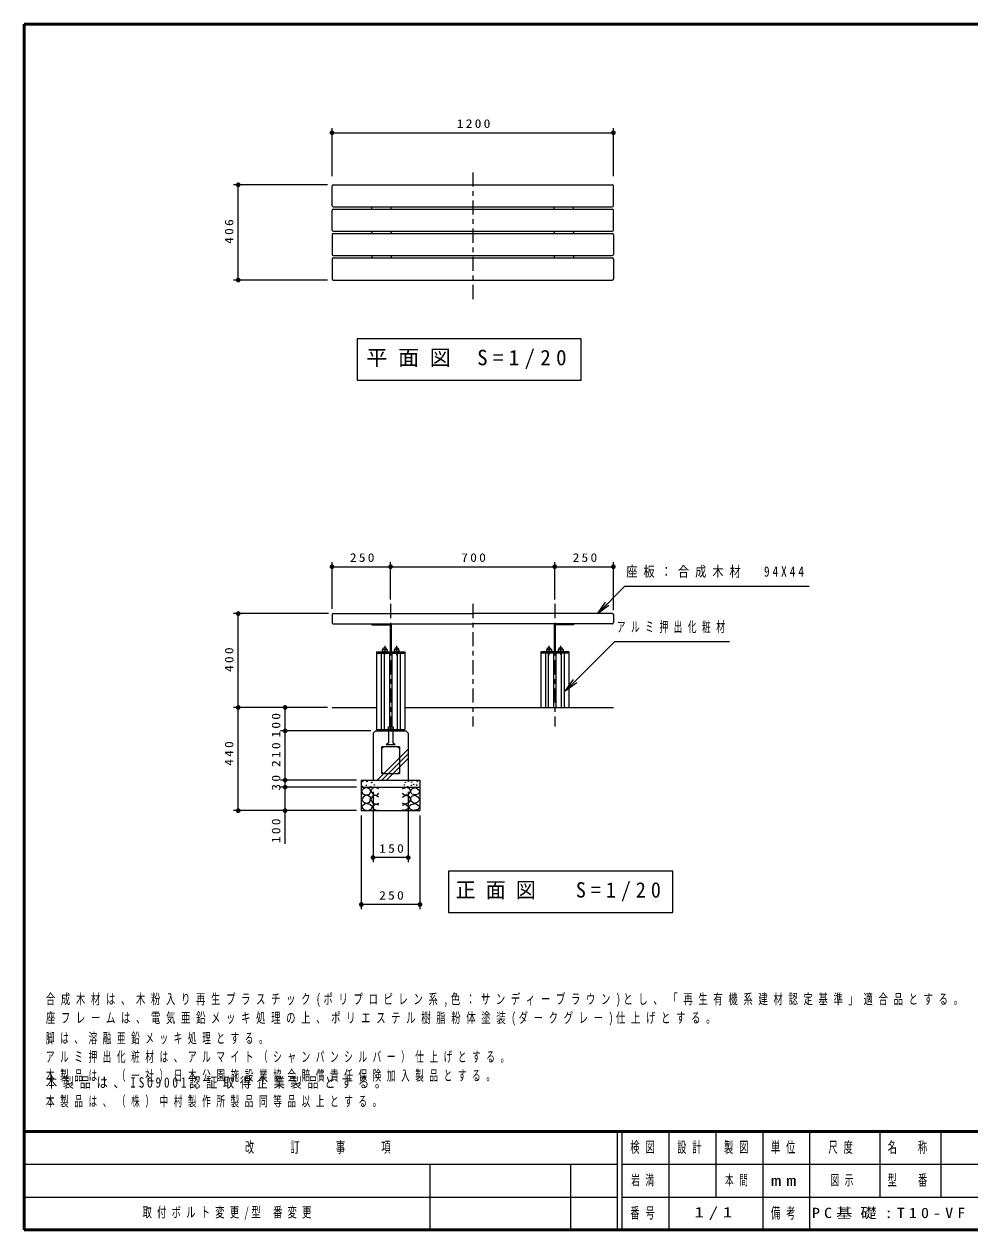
# Model space of a CAD drawing. Units: millimetres on the paper, scale 1:20. Extents: x -365 to 0, y 0 to 257.
# Drawn here: x -365 to -163.3, y 0 to 257 of the extents above; entities that cross this region are included whole.
import ezdxf

# ---------------------------------------------------------------- set-up
doc = ezdxf.new("R2010")
doc.units = ezdxf.units.MM
doc.linetypes.add('USER2', pattern=[6, 3, -1, 1, -1])
doc.layers.add('LY_1', color=7, linetype='Continuous', lineweight=13)
doc.layers.add('LY_3', color=7, linetype='Continuous', lineweight=13)
doc.styles.add('ＭＳ ゴシック', font='')
doc.styles.get('ＭＳ ゴシック').set_extended_font_data('MS Gothic')

# ---------------------------------------------------------------- blocks, each defined once
blk = doc.blocks.new('filled_dot')
at = {"color": 0, "linetype": 'Continuous', "lineweight": -2, "const_width": 1.25}
blk.add_lwpolyline([(-0.625, 0, 1), (0.625, 0, 1)], format="xyb", close=True, dxfattribs=at)

msp = doc.modelspace()

# ---------------------------------------------------------------- linework, layer by layer
at = {"layer": 'LY_1'}
for p, q in [((-299.336, 224.603), (-299.336, 234.853)), ((-239.336, 224.603), (-239.336, 234.853)), ((-299.336, 233.853), (-239.336, 233.853)), ((-300.336, 222.753), (-320.336, 222.753)), ((-319.336, 202.453), (-319.336, 222.753)), ((-300.336, 202.453), (-320.336, 202.453)), ((-293.999, 189.93), (-293.999, 181.13)), ((-246.199, 189.93), (-293.999, 189.93)), ((-246.199, 181.13), (-246.199, 189.93)), ((-293.999, 181.13), (-246.199, 181.13)), ((-299.336, 132.353), (-299.336, 142.353)), ((-299.336, 141.353), (-286.836, 141.353)), ((-286.836, 134.353), (-286.836, 142.353)), ((-286.836, 141.353), (-251.836, 141.353)), ((-251.836, 134.353), (-251.836, 142.353)), ((-251.836, 141.353), (-239.336, 141.353)), ((-239.336, 132.103), (-239.336, 142.353)), ((-242.751, 131.318), (-240.984, 133.792)), ((-300.086, 131.353), (-320.336, 131.353)), ((-319.336, 111.353), (-319.336, 131.353)), ((-242.751, 131.318), (-240.63, 133.439)), ((-240.276, 133.085), (-242.751, 131.318)), ((-288.836, 122.903), (-288.836, 106.653)), ((-288.221, 122.903), (-288.221, 106.653)), ((-285.451, 122.903), (-285.451, 106.653)), ((-284.836, 122.903), (-284.836, 106.653)), ((-253.836, 122.903), (-253.836, 111.353)), ((-253.221, 122.903), (-253.221, 111.353)), ((-250.451, 122.903), (-250.451, 111.353)), ((-249.836, 122.903), (-249.836, 111.353)), ((-249.617, 114.814), (-247.849, 117.289)), ((-249.617, 114.814), (-247.495, 116.935)), ((-247.142, 116.582), (-249.617, 114.814)), ((-300.336, 111.353), (-320.336, 111.353)), ((-319.336, 89.353), (-319.336, 111.353)), ((-309.336, 106.353), (-309.336, 111.353)), ((-291.086, 106.353), (-310.336, 106.353)), ((-309.336, 95.853), (-309.336, 106.353)), ((-289.68, 95.853), (-283.086, 102.447)), ((-288.691, 95.853), (-283.086, 101.458)), ((-287.701, 95.853), (-283.086, 100.468)), ((-294.086, 95.853), (-310.336, 95.853)), ((-294.086, 95.853), (-310.336, 95.853)), ((-309.336, 94.353), (-309.336, 95.853)), ((-294.086, 94.353), (-310.336, 94.353)), ((-309.336, 82.299), (-309.336, 94.353)), ((-290.586, 93.353), (-290.586, 78.353)), ((-283.086, 93.353), (-283.086, 78.353)), ((-294.086, 89.353), (-320.336, 89.353)), ((-293.086, 88.353), (-293.086, 68.353)), ((-280.586, 88.353), (-280.586, 68.353)), ((-283.086, 79.353), (-290.586, 79.353)), ((-274.463, 76.467), (-274.463, 67.667)), ((-226.663, 76.467), (-274.463, 76.467)), ((-226.663, 67.667), (-226.663, 76.467)), ((-280.586, 69.353), (-293.086, 69.353)), ((-274.463, 67.667), (-226.663, 67.667))]:
    msp.add_line(p, q, dxfattribs=at)
at = {"layer": 'LY_1', "linetype": 'USER2'}
for p, q in [((-269.336, 225.405), (-269.336, 198.296)), ((-286.836, 133.403), (-286.836, 107.278)), ((-269.336, 133.403), (-269.336, 107.278)), ((-251.836, 133.403), (-251.836, 107.278)), ((-288.086, 124.479), (-288.086, 122.64)), ((-285.586, 124.479), (-285.586, 122.501)), ((-253.086, 124.479), (-253.086, 122.501)), ((-250.586, 124.479), (-250.586, 122.64))]:
    msp.add_line(p, q, dxfattribs=at)
at = {"layer": 'LY_1', "color": 4, "lineweight": 25}
for p, q in [((-299.336, 218.303), (-299.336, 222.503)), ((-299.086, 222.753), (-239.586, 222.753)), ((-239.336, 218.303), (-239.336, 222.503)), ((-299.336, 213.103), (-299.336, 217.303)), ((-299.086, 218.053), (-239.586, 218.053)), ((-299.086, 217.553), (-239.586, 217.553)), ((-239.336, 213.103), (-239.336, 217.303)), ((-299.336, 212.103), (-299.336, 207.903)), ((-299.086, 212.853), (-239.586, 212.853)), ((-299.086, 212.353), (-239.586, 212.353)), ((-239.336, 212.103), (-239.336, 207.903)), ((-299.336, 206.903), (-299.336, 202.703)), ((-299.086, 207.653), (-239.586, 207.653)), ((-299.086, 207.153), (-239.586, 207.153)), ((-239.336, 206.903), (-239.336, 202.703)), ((-299.086, 202.453), (-239.586, 202.453))]:
    msp.add_line(p, q, dxfattribs=at)
at = {"layer": 'LY_1', "lineweight": 25}
for p, q in [((-290.836, 217.553), (-290.836, 218.053)), ((-286.724, 217.553), (-286.724, 218.053)), ((-251.949, 217.553), (-251.949, 218.053)), ((-247.836, 217.553), (-247.836, 218.053)), ((-290.836, 212.603), (-290.836, 212.853)), ((-290.836, 212.603), (-290.836, 212.353)), ((-286.724, 212.603), (-286.724, 212.853)), ((-286.724, 212.603), (-286.724, 212.353)), ((-251.949, 212.603), (-251.949, 212.853)), ((-251.949, 212.603), (-251.949, 212.353)), ((-247.836, 212.603), (-247.836, 212.853)), ((-247.836, 212.603), (-247.836, 212.353)), ((-290.836, 207.653), (-290.836, 207.153)), ((-286.724, 207.653), (-286.724, 207.153)), ((-251.949, 207.653), (-251.949, 207.153)), ((-247.836, 207.653), (-247.836, 207.153)), ((-299.336, 131.103), (-299.336, 129.403)), ((-299.086, 131.353), (-269.336, 131.353)), ((-239.586, 131.353), (-269.336, 131.353)), ((-239.336, 131.103), (-239.336, 129.403)), ((-299.086, 129.153), (-269.336, 129.153)), ((-290.836, 129.153), (-290.836, 128.928)), ((-290.836, 128.928), (-286.949, 128.928)), ((-286.949, 128.928), (-286.949, 123.203)), ((-286.724, 128.928), (-286.724, 123.203)), ((-239.586, 129.153), (-269.336, 129.153)), ((-251.949, 128.928), (-251.949, 123.203)), ((-247.836, 128.928), (-251.724, 128.928)), ((-251.724, 128.928), (-251.724, 123.203)), ((-247.836, 129.153), (-247.836, 128.928)), ((-288.611, 123.703), (-288.611, 123.203)), ((-288.611, 123.703), (-287.561, 123.703)), ((-287.561, 123.703), (-287.561, 123.203)), ((-286.111, 123.703), (-285.061, 123.703)), ((-286.111, 123.703), (-286.111, 123.203)), ((-285.061, 123.703), (-285.061, 123.203)), ((-252.561, 123.703), (-253.611, 123.703)), ((-253.611, 123.703), (-253.611, 123.203)), ((-252.561, 123.703), (-252.561, 123.203)), ((-251.111, 123.703), (-251.111, 123.203)), ((-250.061, 123.703), (-251.111, 123.703)), ((-250.061, 123.703), (-250.061, 123.203)), ((-289.836, 123.203), (-289.836, 106.653)), ((-289.836, 123.203), (-283.836, 123.203)), ((-289.836, 122.903), (-283.836, 122.903)), ((-288.611, 123.303), (-287.561, 123.303)), ((-287.086, 122.903), (-287.086, 107.218)), ((-286.586, 122.903), (-286.586, 107.218)), ((-286.111, 123.303), (-285.061, 123.303)), ((-283.836, 123.203), (-283.836, 106.653)), ((-254.836, 123.203), (-254.836, 111.353)), ((-248.836, 123.203), (-254.836, 123.203)), ((-248.836, 122.903), (-254.836, 122.903)), ((-252.561, 123.303), (-253.611, 123.303)), ((-252.086, 122.903), (-252.086, 111.353)), ((-251.586, 122.903), (-251.586, 111.353)), ((-250.061, 123.303), (-251.111, 123.303)), ((-248.836, 123.203), (-248.836, 111.353)), ((-299.336, 111.353), (-289.836, 111.353)), ((-283.836, 111.353), (-239.336, 111.353)), ((-290.586, 105.853), (-290.086, 106.353)), ((-290.586, 105.853), (-290.586, 95.853)), ((-290.086, 106.353), (-283.586, 106.353)), ((-289.961, 106.353), (-283.711, 106.353)), ((-289.836, 106.653), (-283.836, 106.653)), ((-288.711, 106.653), (-288.711, 106.353)), ((-284.961, 106.653), (-284.961, 106.353)), ((-283.586, 106.353), (-283.086, 105.853)), ((-283.086, 105.853), (-283.086, 95.853)), ((-288.736, 97.353), (-288.736, 102.853)), ((-288.586, 103.003), (-285.086, 103.003)), ((-284.936, 102.853), (-284.936, 97.353)), ((-293.086, 95.853), (-293.086, 89.353)), ((-293.086, 95.853), (-280.586, 95.853)), ((-285.086, 97.203), (-288.586, 97.203)), ((-280.586, 95.853), (-280.586, 89.353)), ((-293.086, 94.353), (-280.586, 94.353)), ((-293.086, 89.353), (-280.586, 89.353))]:
    msp.add_line(p, q, dxfattribs=at)
at = {"layer": 'LY_1', "color": 32}
for p, q in [((-287.436, 106.768), (-287.436, 106.653)), ((-287.436, 106.768), (-286.236, 106.768)), ((-287.361, 107.218), (-287.361, 106.768)), ((-287.361, 107.218), (-286.311, 107.218)), ((-287.286, 106.353), (-287.286, 103.803)), ((-286.836, 107.218), (-286.836, 106.768)), ((-286.386, 106.353), (-286.386, 103.803)), ((-286.311, 107.218), (-286.311, 106.768)), ((-286.236, 106.768), (-286.236, 106.653)), ((-287.286, 103.803), (-287.786, 103.353)), ((-285.886, 103.353), (-287.786, 103.353)), ((-285.886, 103.353), (-286.386, 103.803))]:
    msp.add_line(p, q, dxfattribs=at)
at = {"layer": 'LY_1'}
for points in [[(-242.751, 131.318), (-236.864, 137.205), (-197.595, 137.205)], [(-249.617, 114.814), (-239.01, 125.421), (-214.602, 125.421)], [(-289.365, 94.038), (-290.221, 94.355), (-290.76, 94.086), (-291.076, 93.484), (-290.49, 92.723), (-289.714, 92.66), (-289.365, 93.056)], [(-289.381, 92.232), (-290.142, 92.628), (-290.775, 92.375), (-291.076, 91.725), (-290.633, 90.949), (-289.872, 90.711), (-289.381, 90.917)], [(-284.307, 94.038), (-283.451, 94.355), (-282.913, 94.086), (-282.596, 93.484), (-283.182, 92.723), (-283.958, 92.66), (-284.307, 93.056)], [(-284.291, 92.232), (-283.53, 92.628), (-282.897, 92.375), (-282.596, 91.725), (-283.039, 90.949), (-283.8, 90.711), (-284.291, 90.917)], [(-289.365, 90.505), (-290.031, 90.711), (-290.68, 90.157), (-290.506, 89.761), (-289.777, 89.396), (-289.365, 89.555)], [(-284.307, 90.505), (-283.641, 90.711), (-282.992, 90.157), (-283.166, 89.761), (-283.895, 89.396), (-284.307, 89.555)]]:
    msp.add_lwpolyline(points, dxfattribs=at)
for points in [[(-291.964, 94.323), (-292.597, 94.022), (-293.073, 93.547), (-292.772, 92.85), (-292.043, 92.707), (-291.346, 92.866), (-291.092, 93.452), (-291.282, 93.959)], [(-292.09, 92.676), (-292.629, 92.327), (-293.073, 91.646), (-292.566, 91.186), (-291.9, 90.87), (-291.203, 91.313), (-291.124, 92.153), (-291.532, 92.515)], [(-281.708, 94.323), (-281.075, 94.022), (-280.6, 93.547), (-280.901, 92.85), (-281.629, 92.707), (-282.326, 92.866), (-282.58, 93.452), (-282.39, 93.959)], [(-281.582, 92.676), (-281.043, 92.327), (-280.6, 91.646), (-281.106, 91.186), (-281.772, 90.87), (-282.469, 91.313), (-282.548, 92.153), (-282.14, 92.515)], [(-292.131, 90.879), (-292.7, 90.56), (-293.038, 90.137), (-292.634, 89.571), (-291.692, 89.368), (-290.976, 89.687), (-290.703, 90.192), (-291.242, 90.648)], [(-281.541, 90.879), (-280.972, 90.56), (-280.634, 90.137), (-281.038, 89.571), (-281.98, 89.368), (-282.696, 89.687), (-282.969, 90.192), (-282.43, 90.648)]]:
    msp.add_lwpolyline(points, close=True, dxfattribs=at)
at = {"layer": 'LY_1', "lineweight": 25}
for centre, radius in [((-288.586, 102.853), 0.15), ((-285.086, 102.853), 0.15), ((-292.81, 95.528), 0.05), ((-291.853, 95.582), 0.05), ((-290.856, 95.366), 0.05), ((-288.586, 97.353), 0.15), ((-285.086, 97.353), 0.15), ((-283.682, 95.398), 0.05), ((-283.092, 95.595), 0.05), ((-282.324, 95.474), 0.05), ((-281.151, 95.541), 0.05), ((-292.85, 94.517), 0.05), ((-291.988, 94.76), 0.05), ((-291.193, 94.477), 0.05), ((-290.344, 94.814), 0.05), ((-283.909, 94.83), 0.05), ((-283.214, 94.477), 0.05), ((-282.418, 94.773), 0.05), ((-281.92, 94.948), 0.05), ((-281.259, 94.8), 0.05)]:
    msp.add_circle(centre, radius, dxfattribs=at)
at = {"layer": 'LY_1', "color": 4, "lineweight": 25}
for centre, start, end in [((-299.086, 222.503), 90, 180), ((-239.586, 222.503), 0, 90), ((-299.086, 218.303), 180, 270), ((-299.086, 217.303), 90, 180), ((-239.586, 218.303), 270, 0), ((-239.586, 217.303), 0, 90), ((-299.086, 213.103), 180, 270), ((-299.086, 212.103), 90, 180), ((-239.586, 213.103), 270, 0), ((-239.586, 212.103), 0, 90), ((-299.086, 207.903), 180, 270), ((-299.086, 206.903), 90, 180), ((-239.586, 207.903), 270, 0), ((-239.586, 206.903), 0, 90), ((-299.086, 202.703), 180, 270), ((-239.586, 202.703), 270, 0)]:
    msp.add_arc(centre, 0.25, start, end, dxfattribs=at)
at = {"layer": 'LY_1', "lineweight": 25}
for centre, radius, start, end in [((-299.086, 131.103), 0.25, 90, 180), ((-239.586, 131.103), 0.25, 0, 89.99998), ((-299.086, 129.403), 0.25, 179.99999, 270), ((-286.949, 128.928), 0.225, 0, 90), ((-251.724, 128.928), 0.225, 90, 180), ((-239.586, 129.403), 0.25, 270, 0.00001), ((-288.086, 123.703), 0.425, 0, 180), ((-285.586, 123.703), 0.425, 0, 180), ((-253.086, 123.703), 0.425, 360, 180), ((-250.586, 123.703), 0.425, 360, 180)]:
    msp.add_arc(centre, radius, start, end, dxfattribs=at)
at = {"layer": 'LY_3', "lineweight": 50}
for p, q in [((-365, 257), (-365, 0)), ((0, 257), (-365, 257)), ((-365, 21), (0, 21)), ((-365, 0), (0, 0))]:
    msp.add_line(p, q, dxfattribs=at)
at = {"layer": 'LY_3', "color": 211, "lineweight": 25}
for p, q in [((-238.5, 21), (-238.5, 0)), ((-237.5, 21), (-237.5, 0)), ((-227.5, 21), (-227.5, 7)), ((-217.5, 21), (-217.5, 7)), ((-207.5, 21), (-207.5, 0)), ((-197.5, 21), (-197.5, 7)), ((-182.5, 21), (-182.5, 7)), ((-182.5, 14), (-70, 14)), ((-237.5, 7), (0, 7))]:
    msp.add_line(p, q, dxfattribs=at)
at = {"layer": 'LY_3'}
for p, q in [((-169.5, 21), (-169.5, 7)), ((-365, 14), (-238.5, 14)), ((-278.5, 14), (-278.5, 0)), ((-248.5, 14), (-248.5, 0)), ((-237.5, 14), (-182.5, 14)), ((-365, 7), (-238.5, 7)), ((-227.5, 7), (-227.5, 0))]:
    msp.add_line(p, q, dxfattribs=at)
at = {"layer": 'LY_3', "lineweight": 25}
msp.add_line((-197.5, 7), (-197.5, 0), dxfattribs=at)

# ---------------------------------------------------------------- block references
at = {"layer": 'LY_1', "xscale": 0.4, "yscale": 0.4}
for p in [(-299.336, 233.853), (-299.336, 141.353), (-290.586, 79.353), (-293.086, 69.353)]:
    msp.add_blockref('filled_dot', p, dxfattribs=at)
for p, rotation in [((-239.336, 233.853), 180), ((-319.336, 222.753), 270), ((-319.336, 202.453), 90), ((-286.836, 141.353), 180), ((-251.836, 141.353), 180), ((-239.336, 141.353), 180), ((-319.336, 131.353), 270), ((-319.336, 111.353), 270), ((-309.336, 111.353), 270), ((-309.336, 106.353), 90), ((-309.336, 95.853), 90), ((-309.336, 95.853), 270), ((-309.336, 94.353), 270), ((-319.336, 89.353), 90), ((-309.336, 89.353), 90), ((-283.086, 79.353), 180), ((-280.586, 69.353), 180)]:
    msp.add_blockref('filled_dot', p, dxfattribs=dict(at, rotation=rotation))

# ---------------------------------------------------------------- texts
at = {"layer": 'LY_1', "style": 'ＭＳ ゴシック'}
for s, insert, char_height, attachment_point in [('\\T1.33;\\W1.15;1200', (-268.915, 234.853), 1.833, 8), ('\\T1.5;平面図\\~S=1/20', (-270.099, 185.53), 3.299, 5), ('\\T1.33;\\W1.15;250', (-292.671, 142.353), 1.833, 8), ('\\T1.33;\\W1.15;700', (-268.919, 142.353), 1.833, 8), ('\\T1.33;\\W1.15;250', (-245.171, 142.353), 1.833, 8), ('\\T1.53;\\W0.8;座板：合成木材\u300094X44', (-236.595, 140.205), 2.199, 4), ('\\T1.64;\\W0.6;アルミ押出化粧材', (-238.602, 128.421), 2.199, 4), ('\\T1.33;\\W1.15;150', (-286.415, 80.353), 1.833, 8), ('\\T1.33;\\W1.15;250', (-286.421, 70.353), 1.833, 8), ('\\T1.5;\\W0.95;正面図\u3000S=1/20', (-250.563, 72.067), 3.299, 5), ('\\T1.6;\\W0.65;合成木材は、木粉入り再生プラスチック(ポリプロピレン系,色：サンディーブラウン)とし、「再生有機系建材認定基準」適合品とする。', (-360.354, 47.53), 2.199, 7), ('\\T1.6;\\W0.65;座フレームは、電気亜鉛メッキ処理の上、ポリエステル樹脂粉体塗装(ダークグレー)仕上げとする。', (-360.354, 43.53), 2.199, 7), ('\\T1.64;\\W0.6;脚は、溶融亜鉛メッキ処理とする。', (-360.354, 39.53), 2.199, 7), ('\\T1.64;\\W0.6;アルミ押出化粧材は、アルマイト（シャンパンシルバー）仕上げとする。', (-360.354, 35.53), 2.199, 7), ('\\T1.64;\\W0.6;本製品は、（一社）日本公園施設業協会賠償責任保険加入製品とする。', (-360.354, 31.53), 2.199, 7), ('\\T1.5;\\W0.8;本製品は、ISO9001認証取得企業製品とする。', (-360.354, 32.53), 2.199, 1), ('\\T1.64;\\W0.6;本製品は、（株）中村製作所製品同等品以上とする。', (-360.354, 28.53), 2.199, 1), ('\\T1.64;\\W0.6;岩満', (-232.5, 10.5), 2.199, 5), ('\\T1.64;\\W0.6;本間', (-212.5, 10.5), 2.199, 5), ('\\T1.64;\\W0.6;図示', (-190, 10.5), 2.199, 5), ('\\T1.55;\\W0.65;取付ボルト変更/型\\~番変更', (-339.75, 3.5), 2.199, 4), ('\\T1.5;\\W1.35;1/1', (-217.5, 3.5), 2.199, 5), ('\\T1.5;\\W1.15;PC基礎:T10-VF', (-197, 3.5), 2.199, 4)]:
    msp.add_mtext(s, dxfattribs=dict(at, insert=insert, char_height=char_height, attachment_point=attachment_point))
at = {"layer": 'LY_1', "char_height": 1.833, "attachment_point": 8, "rotation": 90, "style": 'ＭＳ ゴシック'}
for s, insert in [('\\T1.33;\\W1.15;406', (-320.336, 213.018)), ('\\T1.33;\\W1.15;400', (-320.336, 121.77)), ('\\T1.33;\\W1.15;100', (-310.336, 107.779)), ('\\T1.33;\\W1.15;440', (-320.336, 101.768)), ('\\T1.33;\\W1.15;210', (-310.336, 101.524)), ('\\T1.34;\\W1.15;30', (-310.336, 95.531)), ('\\T1.33;\\W1.15;100', (-310.336, 85.299))]:
    msp.add_mtext(s, dxfattribs=dict(at, insert=insert))
at = {"layer": 'LY_3', "color": 4, "char_height": 2.346, "attachment_point": 5, "style": 'ＭＳ ゴシック'}
for s, insert in [('\\T1.64;\\W0.6;改\u3000\u3000訂\u3000\u3000事\u3000\u3000項', (-301.75, 17.5)), ('\\T1.64;\\W0.6;検図', (-232.5, 17.5)), ('\\T1.64;\\W0.6;設計', (-222.5, 17.5)), ('\\T1.64;\\W0.6;製図', (-212.5, 17.5)), ('\\T1.64;\\W0.6;単位', (-202.5, 17.5)), ('\\T1.64;\\W0.6;尺度', (-190.25, 17.5)), ('\\T1.64;\\W0.6;名\u3000称', (-176, 17.5)), ('\\T1.5;\\W1.35;mm', (-202.5, 10.5)), ('\\T1.64;\\W0.6;型\u3000番', (-176, 10.5)), ('\\T1.64;\\W0.6;備考', (-202.5, 3.5)), ('\\T1.64;\\W0.6;番号', (-232.5, 3.5))]:
    msp.add_mtext(s, dxfattribs=dict(at, insert=insert))

doc.saveas('drawing.dxf')
